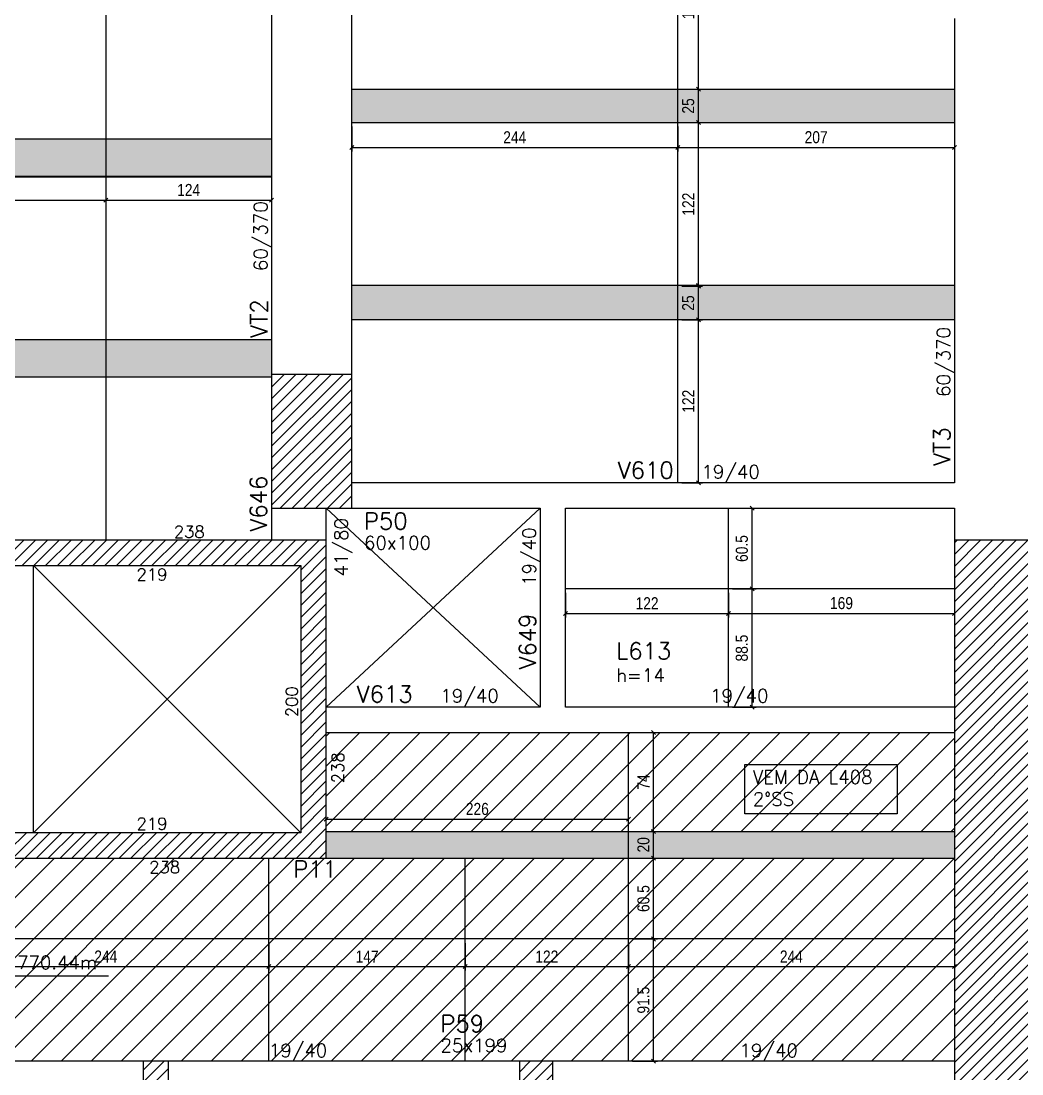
# Model space of a CAD drawing. Extents: x 1860 to 8661, y -614 to 3837.
# Drawn here: x 5892 to 6641, y 1939 to 2727 of the extents above; entities that cross this region are included whole.
import ezdxf

# ---------------------------------------------------------------- set-up
doc = ezdxf.new("R2010")
doc.units = 0
for name, color, linetype in [('COTA', 241, 'Continuous'), ('F-LAJES-DIM', 2, 'Continuous'), ('F-LAJES-NOME', 4, 'Continuous'), ('F-NÍVEL-PLANTA', 2, 'Continuous'), ('F-PILARES-DIM', 172, 'Continuous'), ('F-PILARES-HACH', 174, 'Continuous'), ('F-PILARES-NOME', 170, 'Continuous'), ('F-PILARES-S', 170, 'Continuous'), ('F-TEXTO', 6, 'Continuous'), ('F-VIGAS', 3, 'Continuous'), ('F-VIGAS-DIM', 2, 'Continuous'), ('F-VIGAS-NOME', 4, 'Continuous'), ('F-VÃO', 1, 'Continuous'), ('Painéis', 200, 'Continuous')]:
    doc.layers.add(name, color=color, linetype=linetype)
doc.layers.add('Hachura', color=251, linetype='Continuous', lineweight=9)
doc.styles.add('COTA TECNICA-50', font='techl___.ttf', dxfattribs={"height": 9})
doc.styles.add('MCP', font='romans.shx')
doc.styles.add('ROMANS', font='romans.shx')
doc.dimstyles.new('COTA PAINEL-50', dxfattribs={"dimtxt": 9, "dimasz": 3, "dimexe": 3, "dimexo": 3, "dimgap": 3, "dimtad": 1, "dimdec": 1, "dimzin": 12, "dimdsep": 46, "dimtxsty": 'COTA TECNICA-50', "dimblk1": 'OBLIQUE', "dimblk2": 'OBLIQUE', "dimsah": 1, "dimcen": 0.9, "dimclrd": 4, "dimclre": 4, "dimclrt": 240, "dimadec": 1, "dimazin": 3, "dimtfac": 1, "dimtdec": 1, "dimtmove": 0, "dimatfit": 3, "dimfxl": 1, "dimtolj": 1, "dimtzin": 12, "dimarcsym": 0})
pattern_1 = [(45, (4050.8626, 11455.262), (-4.4194174, 4.4194174), [])]

# ---------------------------------------------------------------- blocks, each defined once
blk = doc.blocks.new('Nível - Planta')
at = {"layer": 'F-NÍVEL-PLANTA'}
h = blk.add_hatch(color=71, dxfattribs=at)
h.paths.add_polyline_path([(0, 0), (0, 0.26, 0.414214), (-0.26, 0)])
h.paths.add_polyline_path([(0.26, 0), (0, 0), (0, -0.26, 0.414214)])
for p, q in [((0, -0.469), (0, 0.469)), ((-0.469, 0), (1.704, 0))]:
    blk.add_line(p, q, dxfattribs=at)
blk.add_circle((0, 0), 0.26, dxfattribs=at)
at = {"layer": 'F-TEXTO', "color": 3, "style": 'MCP'}
blk.add_attdef('NÍVEL', (0.333, 0.102), '', height=0.2, dxfattribs=at)
blk = doc.blocks.new('_Oblique')
at = {"color": 0, "linetype": 'ByBlock', "lineweight": -2}
blk.add_line((-0.5, -0.5), (0.5, 0.5), dxfattribs=at)
blk = doc.blocks.new('*D1355')
at = {"layer": 'COTA', "color": 4, "lineweight": -2, "transparency": 16777216}
blk.add_line((5833.86, 2019.57), (6077.86, 2019.57), dxfattribs=at)
at = {"layer": 'Defpoints', "color": 0, "transparency": 16777216}
for p in [(5833.86, 2019.57), (6077.86, 2019.57), (6077.86, 2019.57)]:
    blk.add_point(p, dxfattribs=at)
at = {"layer": 'COTA', "color": 4, "lineweight": -2, "transparency": 16777216, "xscale": 3, "yscale": 3, "zscale": 3, "rotation": 180}
blk.add_blockref('_Oblique', (5833.86, 2019.57), dxfattribs=at)
at = {"layer": 'COTA', "color": 4, "lineweight": -2, "transparency": 16777216, "xscale": 3, "yscale": 3, "zscale": 3}
blk.add_blockref('_Oblique', (6077.86, 2019.57), dxfattribs=at)
at = {"layer": 'COTA', "color": 240, "transparency": 16777216, "insert": (5955.86, 2027.13), "char_height": 9, "attachment_point": 5, "style": 'COTA TECNICA-50'}
blk.add_mtext('\\A1;244', dxfattribs=at)
blk = doc.blocks.new('*D1356')
at = {"layer": 'COTA', "color": 4, "lineweight": -2, "transparency": 16777216}
for p, q in [((6077.86, 2037.26), (6077.86, 2016.57)), ((6224.86, 2037.26), (6224.86, 2016.57)), ((6077.86, 2019.57), (6224.86, 2019.57))]:
    blk.add_line(p, q, dxfattribs=at)
at = {"layer": 'Defpoints', "color": 0, "transparency": 16777216}
for p in [(6077.86, 2040.26), (6224.86, 2040.26), (6224.86, 2019.57)]:
    blk.add_point(p, dxfattribs=at)
at = {"layer": 'COTA', "color": 4, "lineweight": -2, "transparency": 16777216, "xscale": 3, "yscale": 3, "zscale": 3, "rotation": 180}
blk.add_blockref('_Oblique', (6077.86, 2019.57), dxfattribs=at)
at = {"layer": 'COTA', "color": 4, "lineweight": -2, "transparency": 16777216, "xscale": 3, "yscale": 3, "zscale": 3}
blk.add_blockref('_Oblique', (6224.86, 2019.57), dxfattribs=at)
at = {"layer": 'COTA', "color": 240, "transparency": 16777216, "insert": (6151.36, 2027.13), "char_height": 9, "attachment_point": 5, "style": 'COTA TECNICA-50'}
blk.add_mtext('\\A1;147', dxfattribs=at)
blk = doc.blocks.new('*D1357')
at = {"layer": 'COTA', "color": 4, "lineweight": -2, "transparency": 16777216}
for p, q in [((6224.86, 2037.26), (6224.86, 2016.57)), ((6346.86, 2037.26), (6346.86, 2016.57)), ((6224.86, 2019.57), (6346.86, 2019.57))]:
    blk.add_line(p, q, dxfattribs=at)
at = {"layer": 'Defpoints', "color": 0, "transparency": 16777216}
for p in [(6224.86, 2040.26), (6346.86, 2040.26), (6346.86, 2019.57)]:
    blk.add_point(p, dxfattribs=at)
at = {"layer": 'COTA', "color": 4, "lineweight": -2, "transparency": 16777216, "xscale": 3, "yscale": 3, "zscale": 3, "rotation": 180}
blk.add_blockref('_Oblique', (6224.86, 2019.57), dxfattribs=at)
at = {"layer": 'COTA', "color": 4, "lineweight": -2, "transparency": 16777216, "xscale": 3, "yscale": 3, "zscale": 3}
blk.add_blockref('_Oblique', (6346.86, 2019.57), dxfattribs=at)
at = {"layer": 'COTA', "color": 240, "transparency": 16777216, "insert": (6285.86, 2027.12), "char_height": 9, "attachment_point": 5, "style": 'COTA TECNICA-50'}
blk.add_mtext('\\A1;122', dxfattribs=at)
blk = doc.blocks.new('*D1358')
at = {"layer": 'COTA', "color": 4, "lineweight": -2, "transparency": 16777216}
for p, q in [((6346.86, 2037.26), (6346.86, 2016.57)), ((6590.86, 2037.26), (6590.86, 2016.57)), ((6346.86, 2019.57), (6590.86, 2019.57))]:
    blk.add_line(p, q, dxfattribs=at)
at = {"layer": 'Defpoints', "color": 0, "transparency": 16777216}
for p in [(6346.86, 2040.26), (6590.86, 2040.26), (6590.86, 2019.57)]:
    blk.add_point(p, dxfattribs=at)
at = {"layer": 'COTA', "color": 4, "lineweight": -2, "transparency": 16777216, "xscale": 3, "yscale": 3, "zscale": 3, "rotation": 180}
blk.add_blockref('_Oblique', (6346.86, 2019.57), dxfattribs=at)
at = {"layer": 'COTA', "color": 4, "lineweight": -2, "transparency": 16777216, "xscale": 3, "yscale": 3, "zscale": 3}
blk.add_blockref('_Oblique', (6590.86, 2019.57), dxfattribs=at)
at = {"layer": 'COTA', "color": 240, "transparency": 16777216, "insert": (6468.86, 2027.13), "char_height": 9, "attachment_point": 5, "style": 'COTA TECNICA-50'}
blk.add_mtext('\\A1;244', dxfattribs=at)
blk = doc.blocks.new('*D1361')
at = {"layer": 'COTA', "color": 4, "lineweight": -2, "transparency": 16777216}
for p, q in [((6349.86, 2040.26), (6368.78, 2040.26)), ((6365.78, 1948.76), (6365.78, 2040.26)), ((6349.86, 1948.76), (6368.78, 1948.76))]:
    blk.add_line(p, q, dxfattribs=at)
at = {"layer": 'Defpoints', "color": 0, "transparency": 16777216}
for p in [(6346.86, 2040.26), (6365.78, 2040.26), (6346.86, 1948.76)]:
    blk.add_point(p, dxfattribs=at)
at = {"layer": 'COTA', "color": 4, "lineweight": -2, "transparency": 16777216, "xscale": 3, "yscale": 3, "zscale": 3}
for p, rotation in [((6365.78, 2040.26), 90), ((6365.78, 1948.76), 270)]:
    blk.add_blockref('_Oblique', p, dxfattribs=dict(at, rotation=rotation))
at = {"layer": 'COTA', "color": 240, "transparency": 16777216, "insert": (6358.15, 1994.51), "char_height": 9, "attachment_point": 5, "rotation": 90, "style": 'COTA TECNICA-50'}
blk.add_mtext('\\A1;91.5', dxfattribs=at)
blk = doc.blocks.new('*D1362')
at = {"layer": 'COTA', "color": 4, "lineweight": -2, "transparency": 16777216}
for p, q in [((6349.86, 2100.76), (6368.78, 2100.76)), ((6365.78, 2040.26), (6365.78, 2100.76)), ((6349.86, 2040.26), (6368.78, 2040.26))]:
    blk.add_line(p, q, dxfattribs=at)
at = {"layer": 'Defpoints', "color": 0, "transparency": 16777216}
for p in [(6346.86, 2100.76), (6365.78, 2100.76), (6346.86, 2040.26)]:
    blk.add_point(p, dxfattribs=at)
at = {"layer": 'COTA', "color": 4, "lineweight": -2, "transparency": 16777216, "xscale": 3, "yscale": 3, "zscale": 3}
for p, rotation in [((6365.78, 2100.76), 90), ((6365.78, 2040.26), 270)]:
    blk.add_blockref('_Oblique', p, dxfattribs=dict(at, rotation=rotation))
at = {"layer": 'COTA', "color": 240, "transparency": 16777216, "insert": (6358.18, 2070.51), "char_height": 9, "attachment_point": 5, "rotation": 90, "style": 'COTA TECNICA-50'}
blk.add_mtext('\\A1;60.5', dxfattribs=at)
blk = doc.blocks.new('*D1363')
at = {"layer": 'COTA', "color": 4, "lineweight": -2, "transparency": 16777216}
for p, q in [((6349.86, 2120.76), (6368.78, 2120.76)), ((6365.78, 2100.76), (6365.78, 2120.76)), ((6349.86, 2100.76), (6368.78, 2100.76))]:
    blk.add_line(p, q, dxfattribs=at)
at = {"layer": 'Defpoints', "color": 0, "transparency": 16777216}
for p in [(6346.86, 2120.76), (6365.78, 2120.76), (6346.86, 2100.76)]:
    blk.add_point(p, dxfattribs=at)
at = {"layer": 'COTA', "color": 4, "lineweight": -2, "transparency": 16777216, "xscale": 3, "yscale": 3, "zscale": 3}
for p, rotation in [((6365.78, 2120.76), 90), ((6365.78, 2100.76), 270)]:
    blk.add_blockref('_Oblique', p, dxfattribs=dict(at, rotation=rotation))
at = {"layer": 'COTA', "color": 240, "transparency": 16777216, "insert": (6358.18, 2110.76), "char_height": 9, "attachment_point": 5, "rotation": 90, "style": 'COTA TECNICA-50'}
blk.add_mtext('\\A1;20', dxfattribs=at)
blk = doc.blocks.new('*D1364')
at = {"layer": 'COTA', "color": 4, "lineweight": -2, "transparency": 16777216}
for p, q in [((6349.86, 2194.76), (6368.78, 2194.76)), ((6365.78, 2120.76), (6365.78, 2194.76)), ((6349.86, 2120.76), (6368.78, 2120.76))]:
    blk.add_line(p, q, dxfattribs=at)
at = {"layer": 'Defpoints', "color": 0, "transparency": 16777216}
for p in [(6346.86, 2194.76), (6365.78, 2194.76), (6346.86, 2120.76)]:
    blk.add_point(p, dxfattribs=at)
at = {"layer": 'COTA', "color": 4, "lineweight": -2, "transparency": 16777216, "xscale": 3, "yscale": 3, "zscale": 3}
for p, rotation in [((6365.78, 2194.76), 90), ((6365.78, 2120.76), 270)]:
    blk.add_blockref('_Oblique', p, dxfattribs=dict(at, rotation=rotation))
at = {"layer": 'COTA', "color": 240, "transparency": 16777216, "insert": (6358.21, 2157.76), "char_height": 9, "attachment_point": 5, "rotation": 90, "style": 'COTA TECNICA-50'}
blk.add_mtext('\\A1;74', dxfattribs=at)
blk = doc.blocks.new('*D1365')
at = {"layer": 'COTA', "color": 4, "lineweight": -2, "transparency": 16777216}
for p, q in [((6120.86, 2123.76), (6120.86, 2132.94)), ((6120.86, 2129.94), (6346.86, 2129.94)), ((6346.86, 2123.76), (6346.86, 2132.94))]:
    blk.add_line(p, q, dxfattribs=at)
at = {"layer": 'Defpoints', "color": 0, "transparency": 16777216}
for p in [(6346.86, 2129.94), (6120.86, 2120.76), (6346.86, 2120.76)]:
    blk.add_point(p, dxfattribs=at)
at = {"layer": 'COTA', "color": 4, "lineweight": -2, "transparency": 16777216, "xscale": 3, "yscale": 3, "zscale": 3, "rotation": 180}
blk.add_blockref('_Oblique', (6120.86, 2129.94), dxfattribs=at)
at = {"layer": 'COTA', "color": 4, "lineweight": -2, "transparency": 16777216, "xscale": 3, "yscale": 3, "zscale": 3}
blk.add_blockref('_Oblique', (6346.86, 2129.94), dxfattribs=at)
at = {"layer": 'COTA', "color": 240, "transparency": 16777216, "insert": (6233.86, 2137.53), "char_height": 9, "attachment_point": 5, "style": 'COTA TECNICA-50'}
blk.add_mtext('\\A1;226', dxfattribs=at)
blk = doc.blocks.new('*D1366')
at = {"layer": 'Defpoints', "color": 0, "transparency": 16777216}
for p in [(6299.86, 2302.26), (6421.86, 2302.26), (6421.86, 2283.98)]:
    blk.add_point(p, dxfattribs=at)
at = {"layer": 'Painéis', "color": 4, "lineweight": -2, "transparency": 16777216}
for p, q in [((6299.86, 2299.26), (6299.86, 2280.98)), ((6421.86, 2299.26), (6421.86, 2280.98)), ((6299.86, 2283.98), (6421.86, 2283.98))]:
    blk.add_line(p, q, dxfattribs=at)
at = {"layer": 'Painéis', "color": 4, "lineweight": -2, "transparency": 16777216, "xscale": 3, "yscale": 3, "zscale": 3, "rotation": 180}
blk.add_blockref('_Oblique', (6299.86, 2283.98), dxfattribs=at)
at = {"layer": 'Painéis', "color": 4, "lineweight": -2, "transparency": 16777216, "xscale": 3, "yscale": 3, "zscale": 3}
blk.add_blockref('_Oblique', (6421.86, 2283.98), dxfattribs=at)
at = {"layer": 'Painéis', "color": 240, "transparency": 16777216, "insert": (6360.86, 2291.54), "char_height": 9, "attachment_point": 5, "style": 'COTA TECNICA-50'}
blk.add_mtext('\\A1;122', dxfattribs=at)
blk = doc.blocks.new('*D1367')
at = {"layer": 'Defpoints', "color": 0, "transparency": 16777216}
for p in [(6421.86, 2302.26), (6590.86, 2302.26), (6590.86, 2283.98)]:
    blk.add_point(p, dxfattribs=at)
at = {"layer": 'Painéis', "color": 4, "lineweight": -2, "transparency": 16777216}
for p, q in [((6421.86, 2299.26), (6421.86, 2280.98)), ((6590.86, 2299.26), (6590.86, 2280.98)), ((6421.86, 2283.98), (6590.86, 2283.98))]:
    blk.add_line(p, q, dxfattribs=at)
at = {"layer": 'Painéis', "color": 4, "lineweight": -2, "transparency": 16777216, "xscale": 3, "yscale": 3, "zscale": 3, "rotation": 180}
blk.add_blockref('_Oblique', (6421.86, 2283.98), dxfattribs=at)
at = {"layer": 'Painéis', "color": 4, "lineweight": -2, "transparency": 16777216, "xscale": 3, "yscale": 3, "zscale": 3}
blk.add_blockref('_Oblique', (6590.86, 2283.98), dxfattribs=at)
at = {"layer": 'Painéis', "color": 240, "transparency": 16777216, "insert": (6506.36, 2291.6), "char_height": 9, "attachment_point": 5, "style": 'COTA TECNICA-50'}
blk.add_mtext('\\A1;169', dxfattribs=at)
blk = doc.blocks.new('*D1368')
at = {"layer": 'Defpoints', "color": 0, "transparency": 16777216}
for p in [(6421.86, 2302.26), (6439.42, 2302.26), (6421.86, 2213.76)]:
    blk.add_point(p, dxfattribs=at)
at = {"layer": 'Painéis', "color": 4, "lineweight": -2, "transparency": 16777216}
for p, q in [((6424.86, 2302.26), (6442.42, 2302.26)), ((6439.42, 2213.76), (6439.42, 2302.26)), ((6424.86, 2213.76), (6442.42, 2213.76))]:
    blk.add_line(p, q, dxfattribs=at)
at = {"layer": 'Painéis', "color": 4, "lineweight": -2, "transparency": 16777216, "xscale": 3, "yscale": 3, "zscale": 3}
for p, rotation in [((6439.42, 2302.26), 90), ((6439.42, 2213.76), 270)]:
    blk.add_blockref('_Oblique', p, dxfattribs=dict(at, rotation=rotation))
at = {"layer": 'Painéis', "color": 240, "transparency": 16777216, "insert": (6431.8, 2258.01), "char_height": 9, "attachment_point": 5, "rotation": 90, "style": 'COTA TECNICA-50'}
blk.add_mtext('\\A1;88.5', dxfattribs=at)
blk = doc.blocks.new('*D1369')
at = {"layer": 'Defpoints', "color": 0, "transparency": 16777216}
for p in [(6421.86, 2362.76), (6439.42, 2362.76), (6421.86, 2302.26)]:
    blk.add_point(p, dxfattribs=at)
at = {"layer": 'Painéis', "color": 4, "lineweight": -2, "transparency": 16777216}
for p, q in [((6424.86, 2362.76), (6442.42, 2362.76)), ((6439.42, 2302.26), (6439.42, 2362.76)), ((6424.86, 2302.26), (6442.42, 2302.26))]:
    blk.add_line(p, q, dxfattribs=at)
at = {"layer": 'Painéis', "color": 4, "lineweight": -2, "transparency": 16777216, "xscale": 3, "yscale": 3, "zscale": 3}
for p, rotation in [((6439.42, 2362.76), 90), ((6439.42, 2302.26), 270)]:
    blk.add_blockref('_Oblique', p, dxfattribs=dict(at, rotation=rotation))
at = {"layer": 'Painéis', "color": 240, "transparency": 16777216, "insert": (6431.82, 2332.51), "char_height": 9, "attachment_point": 5, "rotation": 90, "style": 'COTA TECNICA-50'}
blk.add_mtext('\\A1;60.5', dxfattribs=at)
blk = doc.blocks.new('*D1455')
at = {"layer": 'Defpoints', "color": 0, "transparency": 16777216}
for p in [(5711.86, 2610.76), (5955.86, 2610.76), (5955.86, 2593.3)]:
    blk.add_point(p, dxfattribs=at)
at = {"layer": 'Painéis', "color": 4, "lineweight": -2, "transparency": 16777216}
for p, q in [((5711.86, 2607.76), (5711.86, 2590.3)), ((5955.86, 2607.76), (5955.86, 2590.3)), ((5711.86, 2593.3), (5955.86, 2593.3))]:
    blk.add_line(p, q, dxfattribs=at)
at = {"layer": 'Painéis', "color": 4, "lineweight": -2, "transparency": 16777216, "xscale": 3, "yscale": 3, "zscale": 3, "rotation": 180}
blk.add_blockref('_Oblique', (5711.86, 2593.3), dxfattribs=at)
at = {"layer": 'Painéis', "color": 4, "lineweight": -2, "transparency": 16777216, "xscale": 3, "yscale": 3, "zscale": 3}
blk.add_blockref('_Oblique', (5955.86, 2593.3), dxfattribs=at)
at = {"layer": 'Painéis', "color": 240, "transparency": 16777216, "insert": (5833.86, 2600.86), "char_height": 9, "attachment_point": 5, "style": 'COTA TECNICA-50'}
blk.add_mtext('\\A1;244', dxfattribs=at)
blk = doc.blocks.new('*D1456')
at = {"layer": 'Defpoints', "color": 0, "transparency": 16777216}
for p in [(5955.86, 2610.76), (6079.86, 2611.26), (6079.86, 2593.3)]:
    blk.add_point(p, dxfattribs=at)
at = {"layer": 'Painéis', "color": 4, "lineweight": -2, "transparency": 16777216}
for p, q in [((5955.86, 2607.76), (5955.86, 2590.3)), ((6079.86, 2608.26), (6079.86, 2590.3)), ((5955.86, 2593.3), (6079.86, 2593.3))]:
    blk.add_line(p, q, dxfattribs=at)
at = {"layer": 'Painéis', "color": 4, "lineweight": -2, "transparency": 16777216, "xscale": 3, "yscale": 3, "zscale": 3, "rotation": 180}
blk.add_blockref('_Oblique', (5955.86, 2593.3), dxfattribs=at)
at = {"layer": 'Painéis', "color": 4, "lineweight": -2, "transparency": 16777216, "xscale": 3, "yscale": 3, "zscale": 3}
blk.add_blockref('_Oblique', (6079.86, 2593.3), dxfattribs=at)
at = {"layer": 'Painéis', "color": 240, "transparency": 16777216, "insert": (6017.86, 2600.86), "char_height": 9, "attachment_point": 5, "style": 'COTA TECNICA-50'}
blk.add_mtext('\\A1;124', dxfattribs=at)
blk = doc.blocks.new('*D1470')
at = {"layer": 'Defpoints', "color": 0, "transparency": 16777216}
for p in [(6139.86, 2651.26), (6383.86, 2651.26), (6383.86, 2632.71)]:
    blk.add_point(p, dxfattribs=at)
at = {"layer": 'Painéis', "color": 4, "lineweight": -2, "transparency": 16777216}
for p, q in [((6139.86, 2648.26), (6139.86, 2629.71)), ((6383.86, 2648.26), (6383.86, 2629.71)), ((6139.86, 2632.71), (6383.86, 2632.71))]:
    blk.add_line(p, q, dxfattribs=at)
at = {"layer": 'Painéis', "color": 4, "lineweight": -2, "transparency": 16777216, "xscale": 3, "yscale": 3, "zscale": 3, "rotation": 180}
blk.add_blockref('_Oblique', (6139.86, 2632.71), dxfattribs=at)
at = {"layer": 'Painéis', "color": 4, "lineweight": -2, "transparency": 16777216, "xscale": 3, "yscale": 3, "zscale": 3}
blk.add_blockref('_Oblique', (6383.86, 2632.71), dxfattribs=at)
at = {"layer": 'Painéis', "color": 240, "transparency": 16777216, "insert": (6261.86, 2640.28), "char_height": 9, "attachment_point": 5, "style": 'COTA TECNICA-50'}
blk.add_mtext('\\A1;244', dxfattribs=at)
blk = doc.blocks.new('*D1471')
at = {"layer": 'Defpoints', "color": 0, "transparency": 16777216}
for p in [(6383.86, 2651.26), (6590.86, 2651.26), (6590.86, 2632.71)]:
    blk.add_point(p, dxfattribs=at)
at = {"layer": 'Painéis', "color": 4, "lineweight": -2, "transparency": 16777216}
for p, q in [((6383.86, 2648.26), (6383.86, 2629.71)), ((6590.86, 2648.26), (6590.86, 2629.71)), ((6383.86, 2632.71), (6590.86, 2632.71))]:
    blk.add_line(p, q, dxfattribs=at)
at = {"layer": 'Painéis', "color": 4, "lineweight": -2, "transparency": 16777216, "xscale": 3, "yscale": 3, "zscale": 3, "rotation": 180}
blk.add_blockref('_Oblique', (6383.86, 2632.71), dxfattribs=at)
at = {"layer": 'Painéis', "color": 4, "lineweight": -2, "transparency": 16777216, "xscale": 3, "yscale": 3, "zscale": 3}
blk.add_blockref('_Oblique', (6590.86, 2632.71), dxfattribs=at)
at = {"layer": 'Painéis', "color": 240, "transparency": 16777216, "insert": (6487.36, 2640.31), "char_height": 9, "attachment_point": 5, "style": 'COTA TECNICA-50'}
blk.add_mtext('\\A1;207', dxfattribs=at)
blk = doc.blocks.new('*D1472')
at = {"layer": 'Defpoints', "color": 0, "transparency": 16777216}
for p in [(6383.86, 2503.76), (6399.27, 2503.76), (6383.86, 2381.76)]:
    blk.add_point(p, dxfattribs=at)
at = {"layer": 'Painéis', "color": 4, "lineweight": -2, "transparency": 16777216}
for p, q in [((6386.86, 2503.76), (6402.27, 2503.76)), ((6399.27, 2381.76), (6399.27, 2503.76)), ((6386.86, 2381.76), (6402.27, 2381.76))]:
    blk.add_line(p, q, dxfattribs=at)
at = {"layer": 'Painéis', "color": 4, "lineweight": -2, "transparency": 16777216, "xscale": 3, "yscale": 3, "zscale": 3}
for p, rotation in [((6399.27, 2503.76), 90), ((6399.27, 2381.76), 270)]:
    blk.add_blockref('_Oblique', p, dxfattribs=dict(at, rotation=rotation))
at = {"layer": 'Painéis', "color": 240, "transparency": 16777216, "insert": (6391.72, 2442.76), "char_height": 9, "attachment_point": 5, "rotation": 90, "style": 'COTA TECNICA-50'}
blk.add_mtext('\\A1;122', dxfattribs=at)
blk = doc.blocks.new('*D1473')
at = {"layer": 'Defpoints', "color": 0, "transparency": 16777216}
for p in [(6383.86, 2528.76), (6399.27, 2528.76), (6383.86, 2503.76)]:
    blk.add_point(p, dxfattribs=at)
at = {"layer": 'Painéis', "color": 4, "lineweight": -2, "transparency": 16777216}
for p, q in [((6386.86, 2528.76), (6402.27, 2528.76)), ((6399.27, 2503.76), (6399.27, 2528.76)), ((6386.86, 2503.76), (6402.27, 2503.76))]:
    blk.add_line(p, q, dxfattribs=at)
at = {"layer": 'Painéis', "color": 4, "lineweight": -2, "transparency": 16777216, "xscale": 3, "yscale": 3, "zscale": 3}
for p, rotation in [((6399.27, 2528.76), 90), ((6399.27, 2503.76), 270)]:
    blk.add_blockref('_Oblique', p, dxfattribs=dict(at, rotation=rotation))
at = {"layer": 'Painéis', "color": 240, "transparency": 16777216, "insert": (6391.67, 2516.26), "char_height": 9, "attachment_point": 5, "rotation": 90, "style": 'COTA TECNICA-50'}
blk.add_mtext('\\A1;25', dxfattribs=at)
blk = doc.blocks.new('*D1474')
at = {"layer": 'Defpoints', "color": 0, "transparency": 16777216}
for p in [(6383.86, 2651.26), (6399.27, 2651.26), (6383.86, 2529.26)]:
    blk.add_point(p, dxfattribs=at)
at = {"layer": 'Painéis', "color": 4, "lineweight": -2, "transparency": 16777216}
for p, q in [((6386.86, 2651.26), (6402.27, 2651.26)), ((6399.27, 2529.26), (6399.27, 2651.26)), ((6386.86, 2529.26), (6402.27, 2529.26))]:
    blk.add_line(p, q, dxfattribs=at)
at = {"layer": 'Painéis', "color": 4, "lineweight": -2, "transparency": 16777216, "xscale": 3, "yscale": 3, "zscale": 3}
for p, rotation in [((6399.27, 2651.26), 90), ((6399.27, 2529.26), 270)]:
    blk.add_blockref('_Oblique', p, dxfattribs=dict(at, rotation=rotation))
at = {"layer": 'Painéis', "color": 240, "transparency": 16777216, "insert": (6391.72, 2590.26), "char_height": 9, "attachment_point": 5, "rotation": 90, "style": 'COTA TECNICA-50'}
blk.add_mtext('\\A1;122', dxfattribs=at)
blk = doc.blocks.new('*D1475')
at = {"layer": 'Defpoints', "color": 0, "transparency": 16777216}
for p in [(6383.86, 2676.26), (6399.27, 2676.26), (6383.86, 2651.26)]:
    blk.add_point(p, dxfattribs=at)
at = {"layer": 'Painéis', "color": 4, "lineweight": -2, "transparency": 16777216}
for p, q in [((6386.86, 2676.26), (6402.27, 2676.26)), ((6399.27, 2651.26), (6399.27, 2676.26)), ((6386.86, 2651.26), (6402.27, 2651.26))]:
    blk.add_line(p, q, dxfattribs=at)
at = {"layer": 'Painéis', "color": 4, "lineweight": -2, "transparency": 16777216, "xscale": 3, "yscale": 3, "zscale": 3}
for p, rotation in [((6399.27, 2676.26), 90), ((6399.27, 2651.26), 270)]:
    blk.add_blockref('_Oblique', p, dxfattribs=dict(at, rotation=rotation))
at = {"layer": 'Painéis', "color": 240, "transparency": 16777216, "insert": (6391.67, 2663.76), "char_height": 9, "attachment_point": 5, "rotation": 90, "style": 'COTA TECNICA-50'}
blk.add_mtext('\\A1;25', dxfattribs=at)
blk = doc.blocks.new('*D1476')
at = {"layer": 'Defpoints', "color": 0, "transparency": 16777216}
for p in [(6383.86, 2798.26), (6399.27, 2798.26), (6383.86, 2676.26)]:
    blk.add_point(p, dxfattribs=at)
at = {"layer": 'Painéis', "color": 4, "lineweight": -2, "transparency": 16777216}
for p, q in [((6386.86, 2798.26), (6402.27, 2798.26)), ((6399.27, 2676.26), (6399.27, 2798.26)), ((6386.86, 2676.26), (6402.27, 2676.26))]:
    blk.add_line(p, q, dxfattribs=at)
at = {"layer": 'Painéis', "color": 4, "lineweight": -2, "transparency": 16777216, "xscale": 3, "yscale": 3, "zscale": 3}
for p, rotation in [((6399.27, 2798.26), 90), ((6399.27, 2676.26), 270)]:
    blk.add_blockref('_Oblique', p, dxfattribs=dict(at, rotation=rotation))
at = {"layer": 'Painéis', "color": 240, "transparency": 16777216, "insert": (6391.72, 2737.26), "char_height": 9, "attachment_point": 5, "rotation": 90, "style": 'COTA TECNICA-50'}
blk.add_mtext('\\A1;122', dxfattribs=at)

msp = doc.modelspace()

# ---------------------------------------------------------------- hatches: boundary and pattern name
at = {"layer": 'F-PILARES-HACH', "linetype": 'Continuous'}
h = msp.add_hatch(dxfattribs=at)
h.set_pattern_fill('ANSI31', color=256, scale=50, style=0)
h.set_pattern_definition(pattern_1)
h.paths.add_polyline_path([(6079.86, 2362.76), (6139.86, 2362.76), (6139.86, 2462.76), (6079.86, 2462.76)], flags=16)
h = msp.add_hatch(dxfattribs=at)
h.set_pattern_fill('ANSI31', color=256, scale=50, style=0)
h.set_pattern_definition(pattern_1)
h.paths.add_polyline_path([(6120.86, 2100.76), (6120.86, 2338.76), (5882.86, 2338.76), (5882.86, 2319.76), (6101.86, 2319.76), (6101.86, 2119.76), (5882.86, 2119.76), (5882.86, 2100.76)], flags=16)
h = msp.add_hatch(dxfattribs=at)
h.set_pattern_fill('ANSI31', color=256, scale=50, style=0)
h.set_pattern_definition(pattern_1)
h.paths.add_polyline_path([(6590.86, 1929.76), (6650.86, 1929.76), (6650.86, 2338.76), (6590.86, 2338.76)], flags=16)
h = msp.add_hatch(dxfattribs=at)
h.set_pattern_fill('ANSI31', color=256, scale=50, style=0)
h.set_pattern_definition(pattern_1)
h.paths.add_polyline_path([(5983.86, 1709.76), (6002.86, 1709.76), (6002.86, 1948.76), (5983.86, 1948.76)], flags=16)
h = msp.add_hatch(dxfattribs=at)
h.set_pattern_fill('ANSI31', color=256, scale=50, style=0)
h.set_pattern_definition(pattern_1)
h.paths.add_polyline_path([(6265.36, 1749.76), (6290.36, 1749.76), (6290.36, 1948.76), (6265.36, 1948.76)], flags=16)
at = {"layer": 'Hachura', "linetype": 'ByBlock'}
h = msp.add_hatch(color=256, dxfattribs=at)
h.dxf.hatch_style = 1
h.paths.add_polyline_path([(5345.86, 2982.76), (5345.86, 2962.76), (5467.86, 2962.76), (5467.86, 2982.76)])
h.paths.add_polyline_path([(5467.86, 2982.76), (5467.86, 2962.76), (5711.86, 2962.76), (5711.86, 2982.76)])
h.paths.add_polyline_path([(5711.86, 2982.76), (5711.86, 2962.76), (5955.86, 2962.76), (5955.86, 2982.76)])
h.paths.add_polyline_path([(6079.86, 2982.76), (5955.86, 2982.76), (5955.86, 2962.76), (6079.86, 2962.76)])
h.paths.add_polyline_path([(6079.86, 2639.26), (5955.86, 2639.26), (5955.86, 2611.26), (6079.86, 2611.26)])
h.paths.add_polyline_path([(5711.86, 2639.26), (5711.86, 2611.26), (5955.86, 2611.26), (5955.86, 2639.26)])
h.paths.add_polyline_path([(5467.86, 2639.26), (5467.86, 2611.26), (5711.86, 2611.26), (5711.86, 2639.26)])
h.paths.add_polyline_path([(5345.86, 2639.26), (5345.86, 2611.26), (5467.86, 2611.26), (5467.86, 2639.26)])
h.paths.add_polyline_path([(5345.86, 2488.76), (5345.86, 2460.76), (5467.86, 2460.76), (5467.86, 2488.76)])
h.paths.add_polyline_path([(5467.86, 2488.76), (5467.86, 2460.76), (5711.86, 2460.76), (5711.86, 2488.76)])
h.paths.add_polyline_path([(5955.86, 2460.76), (5955.86, 2488.76), (5711.86, 2488.76), (5711.86, 2460.76)])
h.paths.add_polyline_path([(5955.86, 2460.76), (6079.86, 2460.76), (6079.86, 2462.76), (6079.86, 2488.76), (5955.86, 2488.76)])
h = msp.add_hatch(color=256, dxfattribs=at)
h.dxf.hatch_style = 1
h.paths.add_polyline_path([(6383.86, 2651.26), (6383.86, 2676.26), (6139.86, 2676.26), (6139.86, 2651.26)])
h.paths.add_polyline_path([(6590.86, 2651.26), (6590.86, 2676.26), (6383.86, 2676.26), (6383.86, 2651.26)])
h.paths.add_polyline_path([(6590.86, 2503.76), (6590.86, 2529.26), (6383.86, 2529.26), (6383.86, 2503.76)])
h.paths.add_polyline_path([(6383.86, 2503.76), (6383.86, 2529.26), (6139.86, 2529.26), (6139.86, 2503.76)])
h = msp.add_hatch(dxfattribs=at)
h.set_pattern_fill('ANSI31', color=256, scale=5)
h.paths.add_polyline_path([(6346.86, 2040.26), (6346.86, 1948.76), (6590.86, 1948.76), (6590.86, 2040.26)])
h.paths.add_polyline_path([(6590.86, 2040.26), (6590.86, 2100.76), (6346.86, 2100.76), (6346.86, 2040.26)])
h.paths.add_polyline_path([(6346.86, 2194.76), (6346.86, 2120.76), (6590.86, 2120.76), (6590.86, 2194.76)])
h.paths.add_polyline_path([(6290.36, 2194.76), (6120.86, 2194.76), (6120.86, 2120.76), (6346.86, 2120.76), (6346.86, 2194.76)])
h.paths.add_polyline_path([(6224.86, 2100.76), (6224.86, 2040.26), (6346.86, 2040.26), (6346.86, 2100.76)])
h.paths.add_polyline_path([(6224.86, 2040.26), (6224.86, 2100.76), (6120.86, 2100.76), (6077.86, 2100.76), (6077.86, 2040.26)])
h.paths.add_polyline_path([(6290.36, 1948.76), (6346.86, 1948.76), (6346.86, 2040.26), (6224.86, 2040.26), (6224.86, 1948.76), (6265.36, 1948.76)])
h.paths.add_polyline_path([(6224.86, 1948.76), (6224.86, 2040.26), (6077.86, 2040.26), (6077.86, 1948.76)])
h.paths.add_polyline_path([(6077.86, 1948.76), (6077.86, 2040.26), (5833.86, 2040.26), (5833.86, 1948.76), (5983.86, 1948.76), (6002.86, 1948.76)])
h.paths.add_polyline_path([(6077.86, 2040.26), (6077.86, 2100.76), (5882.86, 2100.76), (5833.86, 2100.76), (5833.86, 2040.26)])
h.paths.add_polyline_path([(5589.86, 2100.76), (5589.86, 2040.26), (5833.86, 2040.26), (5833.86, 2100.76)])
h.paths.add_polyline_path([(5345.86, 2100.76), (5345.86, 2040.26), (5589.86, 2040.26), (5589.86, 2100.76)])
h.paths.add_polyline_path([(5589.86, 2120.76), (5589.86, 2181.26), (5345.86, 2181.26), (5345.86, 2120.76)])
h.paths.add_polyline_path([(5356.86, 2319.76), (5356.86, 2264.76), (5345.86, 2264.76), (5345.86, 2201.26), (5589.86, 2201.26), (5589.86, 2319.76)])
h.paths.add_polyline_path([(5589.86, 2100.76), (5638.86, 2100.76), (5638.86, 2319.76), (5589.86, 2319.76)])
h.paths.add_polyline_path([(5882.86, 2201.26), (5882.86, 2319.76), (5638.86, 2319.76), (5638.86, 2201.26)])
h.paths.add_polyline_path([(5638.86, 2181.26), (5638.86, 2120.76), (5882.86, 2120.76), (5882.86, 2181.26)])
h = msp.add_hatch(color=256, dxfattribs=at)
h.dxf.hatch_style = 1
h.paths.add_polyline_path([(6120.86, 2120.76), (6120.86, 2100.76), (6346.86, 2100.76), (6346.86, 2120.76)])
h.paths.add_polyline_path([(6346.86, 2120.76), (6346.86, 2100.76), (6590.86, 2100.76), (6590.86, 2120.76)])

# ---------------------------------------------------------------- linework, layer by layer
at = {"layer": 'COTA'}
msp.add_lwpolyline([(6433.93, 2170.9), (6548.07, 2170.9), (6548.07, 2134.03), (6433.93, 2134.03)], close=True, dxfattribs=at)
at = {"layer": 'F-PILARES-S', "linetype": 'Continuous'}
for points in [[(6079.86, 2362.76), (6139.86, 2362.76), (6139.86, 2462.76), (6079.86, 2462.76), (6079.86, 2362.76)], [(6120.86, 2100.76), (6120.86, 2338.76), (5882.86, 2338.76), (5882.86, 2319.76), (6101.86, 2319.76), (6101.86, 2119.76), (5882.86, 2119.76), (5882.86, 2100.76), (6120.86, 2100.76)], [(6590.86, 1929.76), (6650.86, 1929.76), (6650.86, 2338.76), (6590.86, 2338.76), (6590.86, 1929.76)], [(5983.86, 1709.76), (6002.86, 1709.76), (6002.86, 1948.76), (5983.86, 1948.76), (5983.86, 1709.76)], [(6265.36, 1749.76), (6290.36, 1749.76), (6290.36, 1948.76), (6265.36, 1948.76), (6265.36, 1749.76)]]:
    msp.add_lwpolyline(points, dxfattribs=at)
at = {"layer": 'F-VIGAS'}
for points in [[(6139.86, 2462.76), (6139.86, 2770.76)], [(6079.86, 2761.26), (6079.86, 2462.76)], [(6590.86, 2729.26), (6590.86, 2381.76)], [(6590.86, 2381.76), (6139.86, 2381.76)], [(6079.86, 2362.76), (6079.86, 2338.76)], [(6120.86, 2338.76), (6120.86, 2362.76)], [(6139.86, 2362.76), (6280.86, 2362.76)], [(6280.86, 2362.76), (6280.86, 2213.76)], [(6299.86, 2362.76), (6590.86, 2362.76)], [(6299.86, 2213.76), (6299.86, 2362.76)], [(6590.86, 2362.76), (6590.86, 2338.76)], [(5901.86, 2119.76), (5901.86, 2319.76)], [(6280.86, 2213.76), (6120.86, 2213.76)], [(6590.86, 2213.76), (6299.86, 2213.76)], [(6120.86, 2194.76), (6290.36, 2194.76)], [(6290.36, 2194.76), (6590.86, 2194.76)], [(5983.86, 1948.76), (5774.36, 1948.76)], [(6265.36, 1948.76), (6002.86, 1948.76)], [(6590.86, 1948.76), (6290.36, 1948.76)]]:
    msp.add_lwpolyline(points, dxfattribs=at)
at = {"layer": 'F-VÃO'}
for p, q in [((6120.86, 2213.76), (6280.86, 2362.76)), ((6120.86, 2362.76), (6280.86, 2213.76)), ((5901.86, 2119.76), (6101.86, 2319.76)), ((5901.86, 2319.76), (6101.86, 2119.76))]:
    msp.add_line(p, q, dxfattribs=at)
at = {"layer": 'Painéis'}
for p, q in [((6346.86, 1948.76), (6346.86, 2194.76)), ((6120.86, 2120.76), (6590.86, 2120.76)), ((6077.86, 1948.76), (6077.86, 2100.76)), ((6120.86, 2100.76), (6590.86, 2100.76)), ((6224.86, 1948.76), (6224.86, 2100.76))]:
    msp.add_line(p, q, dxfattribs=at)
for points in [[(6383.86, 2381.76), (6383.86, 2798.26)], [(5955.86, 2761.26), (5955.86, 2338.76)], [(6139.86, 2676.26), (6590.86, 2676.26)], [(6139.86, 2651.26), (6590.86, 2651.26)], [(5345.86, 2639.26), (6079.86, 2639.26)], [(5345.86, 2611.26), (6079.86, 2611.26)], [(5345.86, 2610.76), (6079.86, 2610.76)], [(6590.86, 2529.26), (6139.86, 2529.26)], [(6590.86, 2503.76), (6139.86, 2503.76)], [(6079.86, 2488.76), (5345.86, 2488.76)], [(6079.86, 2460.76), (5345.86, 2460.76)], [(6421.86, 2213.76), (6421.86, 2362.76)], [(6590.86, 2302.26), (6299.86, 2302.26)], [(6590.86, 2040.26), (5345.86, 2040.26)]]:
    msp.add_lwpolyline(points, dxfattribs=at)

# ---------------------------------------------------------------- block references
at = {"layer": 'F-NÍVEL-PLANTA', "linetype": 'Continuous', "xscale": 50, "yscale": 50, "zscale": 50}
msp.add_blockref('Nível - Planta', (5872.77, 2012.65), dxfattribs=at).add_auto_attribs({'NÍVEL': '770.44m'})

# ---------------------------------------------------------------- texts
at = {"layer": 'COTA', "style": 'ROMANS'}
for s, p in [('VEM DA L408', (6440, 2156.5)), ('2°SS', (6440, 2140.02))]:
    msp.add_text(s, height=10, dxfattribs=at).set_placement(p)
at = {"layer": 'F-LAJES-DIM', "linetype": 'Continuous', "style": 'MCP'}
msp.add_text('h=14', height=10, dxfattribs=at).set_placement((6337.74, 2232.62))
at = {"layer": 'F-LAJES-NOME', "linetype": 'Continuous', "style": 'MCP'}
msp.add_text('L613', height=12.5, dxfattribs=at).set_placement((6337.74, 2249.62))
at = {"layer": 'F-PILARES-DIM', "linetype": 'Continuous', "style": 'MCP'}
for s, height, p in [('238', 9, (6006.75, 2340.54)), ('60x100', 10, (6149.07, 2331.8)), ('219', 9, (5978.86, 2308.51)), ('219', 9, (5978.86, 2122.01)), ('238', 9, (5988.36, 2089.51)), ('25x199', 10, (6206.27, 1955.64))]:
    msp.add_text(s, height=height, dxfattribs=at).set_placement(p)
for s, p in [('200', (6099.61, 2206.26)), ('238', (6134.07, 2156.82))]:
    msp.add_text(s, height=9, rotation=90, dxfattribs=at).set_placement(p)
at = {"layer": 'F-PILARES-NOME', "linetype": 'Continuous', "style": 'MCP'}
for s, p in [('P50', (6149.07, 2346.8)), ('P11', (6096.11, 2086.3)), ('P59', (6206.27, 1970.64))]:
    msp.add_text(s, height=12.5, dxfattribs=at).set_placement(p)
at = {"layer": 'F-VIGAS-DIM', "linetype": 'Continuous', "style": 'MCP'}
for s, p in [('60/370', (6076.74, 2540.17)), ('60/370', (6587.74, 2446.02)), ('41/80', (6137, 2311.65)), ('19/40', (6277.74, 2304.54))]:
    msp.add_text(s, height=10, rotation=90, dxfattribs=at).set_placement(p)
for p in [(6401.51, 2384.89), (6206.19, 2217.32), (6408.01, 2217.32), (6077.86, 1951.89), (6430, 1951.89)]:
    msp.add_text('19/40', height=10, dxfattribs=at).set_placement(p)
at = {"layer": 'F-VIGAS-NOME', "linetype": 'Continuous', "style": 'MCP'}
for s, p in [('VT2', (6076.74, 2490.17)), ('VT3', (6587.74, 2394.26)), ('V646', (6076.38, 2345.25)), ('V649', (6277.74, 2242.04))]:
    msp.add_text(s, height=12.5, rotation=90, dxfattribs=at).set_placement(p)
for s, p in [('V610', (6339.01, 2384.89)), ('V613', (6143.69, 2217.32))]:
    msp.add_text(s, height=12.5, dxfattribs=at).set_placement(p)

# ---------------------------------------------------------------- dimensions: what is measured, and where the dimension line sits
at = {"layer": 'COTA'}
for base, p1, p2, picture, middle in [((6365.78, 2194.76), (6346.86, 2120.76), (6346.86, 2194.76), '*D1364', (6358.21, 2157.76)), ((6365.78, 2120.76), (6346.86, 2100.76), (6346.86, 2120.76), '*D1363', (6358.18, 2110.76)), ((6365.78, 2100.76), (6346.86, 2040.26), (6346.86, 2100.76), '*D1362', (6358.18, 2070.51))]:
    dim = msp.add_linear_dim(base=base, p1=p1, p2=p2, angle=90, dimstyle='COTA PAINEL-50', override={"dimtmove": 1}, dxfattribs=at)
    dim.commit()
    dim.dimension.update_dxf_attribs({"geometry": picture, "text_midpoint": middle})
for base, p1, p2, picture, middle in [((6346.86, 2129.94), (6120.86, 2120.76), (6346.86, 2120.76), '*D1365', (6233.86, 2137.53)), ((6224.86, 2019.57), (6077.86, 2040.26), (6224.86, 2040.26), '*D1356', (6151.36, 2027.13))]:
    dim = msp.add_linear_dim(base=base, p1=p1, p2=p2, dimstyle='COTA PAINEL-50', dxfattribs=at)
    dim.commit()
    dim.dimension.update_dxf_attribs({"geometry": picture, "text_midpoint": middle})
dim = msp.add_linear_dim(base=(6365.78, 2040.26), p1=(6346.86, 1948.76), p2=(6346.86, 2040.26), angle=90, dimstyle='COTA PAINEL-50', dxfattribs=at)
dim.commit()
dim.dimension.update_dxf_attribs({"geometry": '*D1361', "text_midpoint": (6358.15, 1994.51)})
for base, p1, p2, picture, middle in [((6346.86, 2019.57), (6224.86, 2040.26), (6346.86, 2040.26), '*D1357', (6285.86, 2027.12)), ((6590.86, 2019.57), (6346.86, 2040.26), (6590.86, 2040.26), '*D1358', (6468.86, 2027.13)), ((6077.86, 2019.57), (5833.86, 2019.57), (6077.86, 2019.57), '*D1355', (5955.86, 2027.13))]:
    dim = msp.add_linear_dim(base=base, p1=p1, p2=p2, dimstyle='COTA PAINEL-50', override={"dimtmove": 1}, dxfattribs=at)
    dim.commit()
    dim.dimension.update_dxf_attribs({"geometry": picture, "text_midpoint": middle})
at = {"layer": 'Painéis'}
for base, p1, p2, picture, middle in [((6399.27, 2798.26), (6383.86, 2676.26), (6383.86, 2798.26), '*D1476', (6391.72, 2737.26)), ((6399.27, 2676.26), (6383.86, 2651.26), (6383.86, 2676.26), '*D1475', (6391.67, 2663.76)), ((6399.27, 2528.76), (6383.86, 2503.76), (6383.86, 2528.76), '*D1473', (6391.67, 2516.26)), ((6439.42, 2362.76), (6421.86, 2302.26), (6421.86, 2362.76), '*D1369', (6431.82, 2332.51))]:
    dim = msp.add_linear_dim(base=base, p1=p1, p2=p2, angle=90, dimstyle='COTA PAINEL-50', override={"dimtmove": 1}, dxfattribs=at)
    dim.commit()
    dim.dimension.update_dxf_attribs({"geometry": picture, "text_midpoint": middle})
for base, p1, p2, picture, middle in [((6383.86, 2632.71), (6139.86, 2651.26), (6383.86, 2651.26), '*D1470', (6261.86, 2640.28)), ((6079.86, 2593.3), (5955.86, 2610.76), (6079.86, 2611.26), '*D1456', (6017.86, 2600.86)), ((6421.86, 2283.98), (6299.86, 2302.26), (6421.86, 2302.26), '*D1366', (6360.86, 2291.54))]:
    dim = msp.add_linear_dim(base=base, p1=p1, p2=p2, dimstyle='COTA PAINEL-50', dxfattribs=at)
    dim.commit()
    dim.dimension.update_dxf_attribs({"geometry": picture, "text_midpoint": middle})
for base, p1, p2, picture, middle in [((6590.86, 2632.71), (6383.86, 2651.26), (6590.86, 2651.26), '*D1471', (6487.36, 2640.31)), ((5955.86, 2593.3), (5711.86, 2610.76), (5955.86, 2610.76), '*D1455', (5833.86, 2600.86)), ((6590.86, 2283.98), (6421.86, 2302.26), (6590.86, 2302.26), '*D1367', (6506.36, 2291.6))]:
    dim = msp.add_linear_dim(base=base, p1=p1, p2=p2, dimstyle='COTA PAINEL-50', override={"dimtmove": 1}, dxfattribs=at)
    dim.commit()
    dim.dimension.update_dxf_attribs({"geometry": picture, "text_midpoint": middle})
for base, p1, p2, picture, middle in [((6399.27, 2651.26), (6383.86, 2529.26), (6383.86, 2651.26), '*D1474', (6391.72, 2590.26)), ((6399.27, 2503.76), (6383.86, 2381.76), (6383.86, 2503.76), '*D1472', (6391.72, 2442.76)), ((6439.42, 2302.26), (6421.86, 2213.76), (6421.86, 2302.26), '*D1368', (6431.8, 2258.01))]:
    dim = msp.add_linear_dim(base=base, p1=p1, p2=p2, angle=90, dimstyle='COTA PAINEL-50', dxfattribs=at)
    dim.commit()
    dim.dimension.update_dxf_attribs({"geometry": picture, "text_midpoint": middle})

doc.saveas('drawing.dxf')
